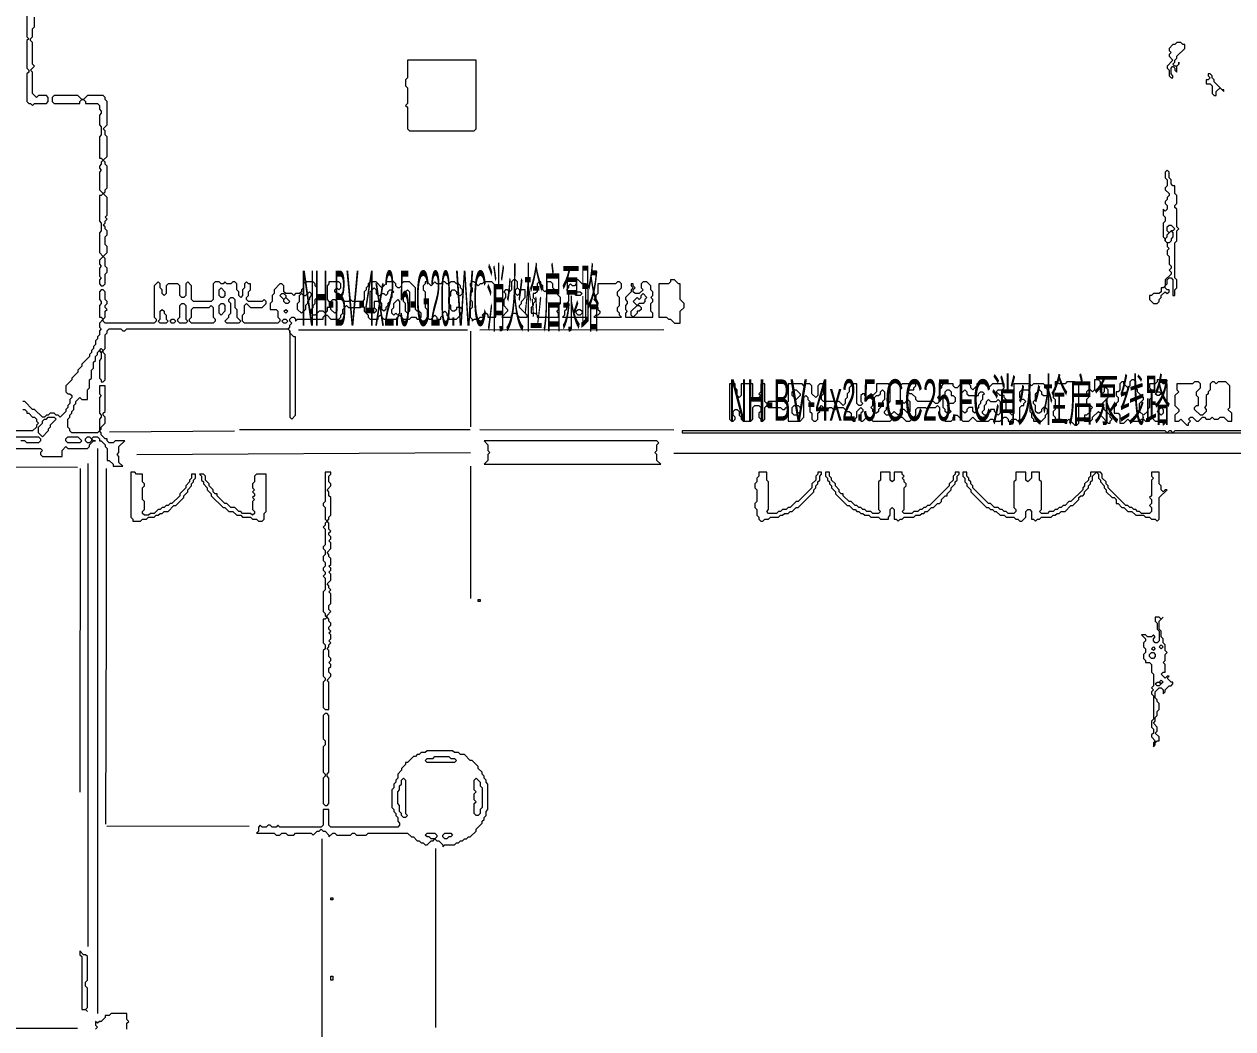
# Model space of a CAD drawing. Extents: x 20 to 3943, y 20 to 2783.
# Drawn here: x 1465 to 2080, y 899 to 1411 of the extents above; entities that cross this region are included whole.
import ezdxf

# ---------------------------------------------------------------- set-up
doc = ezdxf.new("R2010")
doc.units = 0
for name, color, linetype, lineweight in [('OCR_TEXT', 6, 'Continuous', 0), ('TRACE_CURVE', 6, 'Continuous', 0), ('TRACE_STRAIGHT', 5, 'Continuous', 0), ('TRACE_TEXT_SYMBOL', 6, 'Continuous', 0)]:
    doc.layers.add(name, color=color, linetype=linetype, lineweight=lineweight)
doc.styles.add('wqy-unicode', font='wqy-unicode.lff')

msp = doc.modelspace()

# ---------------------------------------------------------------- linework, layer by layer
at = {"layer": 'TRACE_CURVE', "color": 6}
for points in [[(1466, 1419), (1466, 1405), (1467, 1404), (1466, 1403), (1466, 1389), (1467, 1388), (1467, 1387), (1466, 1386), (1466, 1372), (1467, 1371), (1468, 1371), (1469, 1370), (1470, 1371), (1476, 1371), (1477, 1372), (1477, 1374), (1476, 1375), (1472, 1375), (1471, 1374), (1469, 1376), (1469, 1387), (1468, 1388), (1470, 1390), (1469, 1391), (1469, 1402), (1468, 1403), (1468, 1404), (1469, 1405), (1469, 1409), (1470, 1410), (1470, 1415)], [(1531, 1262), (1532, 1261), (1532, 1260), (1531, 1259), (1506, 1259), (1505, 1260), (1505, 1261), (1506, 1262), (1506, 1265), (1507, 1266), (1506, 1267), (1506, 1268), (1507, 1269), (1507, 1270), (1506, 1271), (1506, 1275), (1505, 1276), (1504, 1276), (1503, 1275), (1503, 1271), (1504, 1270), (1504, 1269), (1503, 1268), (1503, 1262), (1504, 1262), (1505, 1261), (1503, 1259), (1503, 1257), (1504, 1256), (1503, 1255), (1503, 1253), (1502, 1252), (1502, 1251), (1501, 1250), (1501, 1248), (1500, 1247), (1500, 1246), (1499, 1245), (1499, 1244), (1498, 1243), (1498, 1242), (1494, 1238), (1494, 1237), (1492, 1235), (1492, 1234), (1489, 1231), (1489, 1230), (1486, 1227), (1486, 1224), (1487, 1223), (1488, 1223), (1489, 1222), (1489, 1221), (1488, 1220), (1488, 1218), (1487, 1217), (1487, 1216), (1486, 1215), (1486, 1214), (1483, 1211), (1482, 1212), (1481, 1212), (1480, 1213), (1478, 1213)], [(1577, 1259), (1576, 1260), (1576, 1263), (1577, 1264), (1577, 1268), (1578, 1269), (1580, 1267), (1586, 1267), (1588, 1269), (1588, 1270), (1587, 1271), (1586, 1270), (1579, 1270), (1578, 1271), (1578, 1272), (1579, 1273), (1579, 1275), (1580, 1276), (1580, 1279), (1579, 1279), (1578, 1280), (1577, 1279), (1577, 1277), (1576, 1276), (1576, 1273), (1575, 1272), (1574, 1273), (1574, 1275), (1573, 1276), (1573, 1279), (1572, 1280), (1571, 1280), (1570, 1279), (1568, 1279), (1567, 1280), (1566, 1279), (1565, 1279), (1564, 1280), (1562, 1280), (1561, 1279), (1561, 1271), (1560, 1270), (1551, 1270), (1550, 1271), (1550, 1278), (1548, 1280), (1547, 1279), (1547, 1273), (1546, 1272), (1545, 1272), (1544, 1273), (1544, 1278), (1543, 1279), (1538, 1279), (1537, 1278), (1537, 1274), (1536, 1273), (1535, 1274), (1535, 1276), (1534, 1277), (1534, 1279), (1533, 1280), (1531, 1278), (1531, 1262)], [(1623, 1276), (1624, 1277), (1625, 1276), (1626, 1277), (1626, 1279), (1625, 1280), (1620, 1280), (1620, 1279), (1619, 1278), (1619, 1271), (1620, 1270), (1621, 1270), (1622, 1271), (1623, 1271), (1624, 1270), (1624, 1265), (1623, 1264), (1621, 1266), (1621, 1267), (1619, 1267), (1619, 1265), (1618, 1264), (1617, 1265), (1615, 1265), (1613, 1263), (1612, 1263), (1611, 1264), (1611, 1266), (1612, 1267), (1612, 1268), (1613, 1269), (1613, 1271), (1614, 1272), (1614, 1277), (1613, 1278), (1613, 1279), (1612, 1280), (1608, 1280), (1607, 1279), (1607, 1277), (1606, 1276), (1606, 1275), (1605, 1274), (1603, 1274), (1602, 1273), (1601, 1274), (1598, 1274), (1597, 1275), (1597, 1278), (1596, 1279), (1595, 1279), (1592, 1276), (1592, 1274), (1591, 1273), (1591, 1270), (1590, 1269), (1590, 1266), (1593, 1266), (1594, 1265), (1594, 1262), (1595, 1261), (1595, 1260), (1594, 1259), (1577, 1259)], [(1625, 1261), (1626, 1262), (1626, 1263), (1627, 1264), (1627, 1266), (1629, 1268), (1630, 1267), (1636, 1267), (1637, 1268), (1638, 1267), (1638, 1265), (1640, 1263), (1640, 1262), (1641, 1261), (1645, 1261), (1645, 1262), (1646, 1263), (1648, 1261), (1655, 1261), (1655, 1262), (1656, 1263), (1658, 1261), (1661, 1261), (1662, 1262), (1664, 1262), (1665, 1261), (1666, 1261), (1667, 1262), (1667, 1264), (1666, 1265), (1665, 1265), (1664, 1266), (1664, 1277), (1661, 1280), (1658, 1280), (1657, 1279), (1657, 1278), (1656, 1277), (1655, 1277), (1654, 1278), (1654, 1279), (1653, 1280), (1649, 1280), (1649, 1279), (1647, 1277), (1644, 1280), (1641, 1280), (1640, 1279), (1640, 1278), (1639, 1277), (1639, 1276), (1638, 1275), (1638, 1271), (1637, 1270), (1632, 1270), (1631, 1271), (1630, 1270), (1628, 1270), (1627, 1271), (1627, 1272), (1625, 1274), (1624, 1274), (1623, 1275), (1623, 1276)], [(1490, 1217), (1491, 1218), (1491, 1219), (1493, 1221), (1494, 1220), (1497, 1220), (1497, 1225), (1498, 1226), (1498, 1230), (1499, 1231), (1499, 1235), (1500, 1236), (1500, 1239), (1501, 1240), (1501, 1242), (1502, 1243), (1502, 1244), (1503, 1245), (1504, 1244), (1504, 1241), (1503, 1240), (1503, 1231), (1504, 1230), (1504, 1229), (1505, 1229), (1506, 1230), (1506, 1243), (1505, 1244), (1505, 1245), (1506, 1246), (1506, 1253), (1507, 1254), (1507, 1255), (1508, 1256), (1514, 1256), (1515, 1255), (1516, 1255), (1517, 1256), (1599, 1256), (1600, 1255), (1600, 1211), (1601, 1210), (1603, 1212), (1603, 1252), (1602, 1252), (1600, 1254), (1600, 1255), (1599, 1256), (1600, 1257), (1600, 1258), (1601, 1259), (1600, 1260), (1600, 1261), (1601, 1262), (1602, 1262), (1603, 1261), (1603, 1260), (1604, 1261), (1617, 1261), (1617, 1262), (1618, 1263), (1619, 1263), (1621, 1261), (1625, 1261)], [(1497, 1195), (1498, 1196), (1498, 1197), (1500, 1199), (1501, 1199), (1500, 1199), (1499, 1200), (1500, 1201), (1502, 1201), (1503, 1200), (1503, 1199), (1504, 1199), (1506, 1197), (1506, 1196), (1507, 1195), (1507, 1189), (1508, 1189), (1510, 1187), (1510, 1186), (1515, 1186), (1513, 1188), (1513, 1191), (1512, 1192), (1513, 1193), (1513, 1196), (1516, 1199), (1511, 1199), (1510, 1198), (1508, 1198), (1507, 1199), (1507, 1200), (1506, 1200), (1504, 1202), (1504, 1203), (1503, 1204), (1504, 1205), (1504, 1206), (1506, 1208), (1506, 1211), (1505, 1212), (1505, 1213), (1506, 1214), (1506, 1227), (1503, 1227), (1503, 1223), (1504, 1222), (1503, 1221), (1503, 1213), (1504, 1212), (1504, 1211), (1503, 1210), (1503, 1204), (1502, 1203), (1489, 1203), (1488, 1204), (1488, 1205), (1487, 1206), (1487, 1210), (1488, 1211), (1488, 1212), (1489, 1213), (1489, 1214), (1490, 1215), (1490, 1217)], [(1464, 1215), (1465, 1215), (1466, 1214), (1466, 1213), (1467, 1213), (1469, 1211), (1470, 1211), (1471, 1210), (1471, 1209), (1472, 1208), (1471, 1207), (1471, 1206), (1469, 1204), (1440, 1204)], [(1478, 1213), (1477, 1212), (1476, 1212), (1475, 1211), (1474, 1211), (1470, 1215), (1469, 1215), (1465, 1219), (1464, 1219)], [(1440, 1201), (1472, 1201), (1473, 1200), (1473, 1199), (1472, 1198), (1466, 1198), (1465, 1199), (1463, 1199)], [(1432, 1195), (1473, 1195), (1474, 1194), (1473, 1193), (1473, 1192), (1474, 1191), (1484, 1191), (1484, 1194), (1486, 1196), (1487, 1195), (1497, 1195)]]:
    msp.add_lwpolyline(points, dxfattribs=at)
for points in [[(1564, 1276), (1565, 1277), (1567, 1275), (1567, 1273), (1566, 1272), (1565, 1272), (1564, 1273)], [(1610, 1275), (1611, 1274), (1611, 1273), (1610, 1272), (1610, 1271), (1609, 1270), (1609, 1269), (1608, 1268), (1608, 1266), (1606, 1264), (1604, 1266), (1604, 1269), (1605, 1270), (1605, 1273), (1606, 1274), (1607, 1273), (1608, 1273)], [(1643, 1277), (1644, 1276), (1644, 1274), (1645, 1273), (1646, 1273), (1647, 1274), (1648, 1274), (1649, 1273), (1650, 1274), (1650, 1275), (1651, 1276), (1652, 1276), (1653, 1275), (1652, 1274), (1652, 1272), (1651, 1271), (1651, 1270), (1650, 1269), (1650, 1268), (1649, 1267), (1649, 1266), (1648, 1265), (1647, 1266), (1647, 1269), (1646, 1270), (1643, 1270), (1643, 1267), (1644, 1266), (1644, 1265), (1643, 1264), (1641, 1266), (1641, 1275)], [(1659, 1275), (1660, 1276), (1661, 1275), (1661, 1265), (1660, 1264), (1659, 1265), (1659, 1269), (1658, 1270), (1658, 1272), (1659, 1273)], [(1544, 1268), (1545, 1269), (1546, 1269), (1547, 1268), (1547, 1261), (1548, 1260), (1547, 1259), (1544, 1259), (1543, 1260), (1543, 1261), (1544, 1262)], [(1564, 1268), (1565, 1269), (1566, 1269), (1567, 1268), (1567, 1265), (1565, 1263), (1564, 1264)], [(1569, 1271), (1570, 1272), (1571, 1272), (1572, 1271), (1572, 1267), (1573, 1266), (1573, 1262), (1575, 1260), (1574, 1259), (1568, 1259), (1567, 1260), (1569, 1262), (1569, 1263), (1570, 1264), (1570, 1269), (1569, 1270)], [(1595, 1273), (1596, 1274), (1597, 1274), (1598, 1273), (1598, 1272), (1597, 1271)], [(1597, 1271), (1598, 1272), (1600, 1270), (1599, 1269), (1598, 1269), (1597, 1270)], [(1655, 1271), (1656, 1270), (1656, 1264), (1655, 1263), (1654, 1264), (1653, 1263), (1652, 1264), (1652, 1266), (1653, 1267), (1653, 1269)], [(1534, 1265), (1535, 1266), (1536, 1265), (1536, 1264), (1537, 1263), (1537, 1261), (1538, 1260), (1537, 1259), (1534, 1259), (1533, 1260), (1534, 1261)], [(1559, 1267), (1560, 1268), (1561, 1267), (1561, 1262), (1562, 1261), (1562, 1260), (1561, 1259), (1550, 1259), (1549, 1260), (1549, 1261), (1550, 1262), (1550, 1266), (1551, 1267)], [(1597, 1265), (1598, 1266), (1599, 1265), (1598, 1264)], [(1539, 1260), (1540, 1261), (1541, 1261), (1542, 1260), (1541, 1259), (1540, 1259)], [(1596, 1260), (1597, 1261), (1598, 1261), (1599, 1260), (1598, 1259), (1597, 1259)], [(1503, 1245), (1504, 1246), (1505, 1245), (1504, 1244)], [(1476, 1210), (1477, 1211), (1480, 1211), (1481, 1210), (1478, 1207), (1478, 1206), (1477, 1205), (1477, 1204), (1474, 1201), (1472, 1203), (1472, 1206), (1474, 1208), (1474, 1209), (1475, 1210)], [(1486, 1200), (1487, 1201), (1492, 1201), (1494, 1199), (1493, 1198), (1487, 1198), (1486, 1199)], [(1496, 1200), (1497, 1201), (1498, 1201), (1499, 1200), (1499, 1199), (1498, 1198), (1497, 1198), (1496, 1199)]]:
    msp.add_lwpolyline(points, close=True, dxfattribs=at)
at = {"layer": 'TRACE_STRAIGHT', "color": 5}
for p, q in [((1604.38, 1255.63), (1690.63, 1255.64)), ((1692.27, 1206.12), (1692.29, 1254.88)), ((1696.88, 1255.64), (1790.62, 1255.67)), ((1508.12, 1203.59), (1571.89, 1204.1)), ((1574.37, 1204.67), (1691.87, 1204.69)), ((1696.88, 1204.72), (1795.63, 1204.61)), ((1502, 1195), (1502, 907)), ((1522.05, 1192), (1692.05, 1193)), ((1795.63, 1192.67), (2370.63, 1192.68)), ((1406.87, 1185.65), (1491.88, 1185.62)), ((1493.3, 1019.87), (1493.31, 1184.88)), ((1497.33, 941.12), (1497.38, 1187.38)), ((1506.44, 1184.88), (1506.52, 1108.63)), ((1692.26, 1118.62), (1692.29, 1186.13)), ((1506.36, 1003.62), (1506.72, 1108.63)), ((1506.87, 1002.44), (1579.38, 1002.76)), ((1616.34, 996.13), (1616.36, 882.37)), ((1674.38, 899.88), (1674.38, 991.12)), ((1328.12, 899.55), (1491.87, 899.53))]:
    msp.add_line(p, q, dxfattribs=at)
at = {"layer": 'TRACE_TEXT_SYMBOL', "color": 6}
for points in [[(2052, 1402), (2051, 1401), (2050, 1401), (2048, 1399), (2048, 1398), (2049, 1397), (2048, 1396), (2048, 1395), (2050, 1393), (2047, 1390), (2047, 1389), (2048, 1388), (2048, 1385), (2049, 1384), (2050, 1384), (2050, 1385), (2049, 1386), (2049, 1389), (2050, 1390), (2051, 1389), (2051, 1388), (2052, 1387), (2052, 1390), (2053, 1391), (2053, 1392), (2053, 1391), (2052, 1390), (2051, 1390), (2050, 1391), (2051, 1392), (2051, 1393), (2052, 1394), (2052, 1395), (2056, 1399), (2056, 1401), (2055, 1401), (2054, 1402)], [(1660, 1393), (1660, 1384), (1659, 1383), (1659, 1380), (1660, 1379), (1660, 1371), (1659, 1370), (1660, 1369), (1660, 1358), (1661, 1357), (1694, 1357), (1695, 1358), (1695, 1393)], [(2068, 1386), (2068, 1385), (2069, 1384), (2068, 1383), (2067, 1383), (2067, 1381), (2069, 1381), (2070, 1380), (2070, 1376), (2071, 1375), (2072, 1375), (2072, 1377), (2074, 1379), (2076, 1377), (2076, 1378), (2075, 1378), (2071, 1382), (2071, 1383), (2070, 1384), (2070, 1385), (2069, 1386)], [(2049, 1306), (2050, 1305), (2050, 1303), (2049, 1302), (2049, 1301), (2048, 1300), (2047, 1300), (2046, 1301), (2046, 1302), (2047, 1303), (2047, 1304)], [(2047, 1308), (2048, 1309), (2049, 1309), (2051, 1307), (2050, 1306), (2049, 1306), (2048, 1305), (2047, 1306)], [(1714, 1281), (1713, 1280), (1713, 1276), (1712, 1275), (1711, 1276), (1710, 1276), (1709, 1275), (1710, 1274), (1710, 1272), (1709, 1271), (1709, 1268), (1711, 1266), (1711, 1265), (1708, 1262), (1713, 1262), (1713, 1263), (1714, 1264), (1715, 1264), (1717, 1262), (1721, 1262), (1721, 1263), (1717, 1267), (1717, 1268), (1718, 1269), (1718, 1270), (1720, 1272), (1720, 1276), (1717, 1276), (1716, 1277), (1716, 1280), (1715, 1281)], [(1746, 1281), (1746, 1279), (1745, 1278), (1744, 1278), (1743, 1279), (1742, 1278), (1742, 1277), (1741, 1276), (1742, 1275), (1742, 1270), (1741, 1269), (1741, 1266), (1740, 1265), (1740, 1263), (1739, 1262), (1752, 1262), (1752, 1278), (1751, 1279), (1749, 1279), (1747, 1281)], [(1794, 1281), (1794, 1280), (1793, 1279), (1788, 1279), (1788, 1262), (1792, 1262), (1793, 1261), (1794, 1261), (1796, 1259), (1799, 1259), (1799, 1265), (1801, 1267), (1801, 1269), (1799, 1271), (1799, 1279), (1798, 1279), (1796, 1281)], [(1669, 1280), (1669, 1279), (1668, 1278), (1668, 1276), (1669, 1275), (1669, 1267), (1670, 1266), (1670, 1262), (1671, 1261), (1672, 1261), (1674, 1263), (1675, 1262), (1675, 1261), (1677, 1261), (1677, 1262), (1678, 1263), (1678, 1264), (1679, 1265), (1680, 1264), (1680, 1263), (1681, 1262), (1681, 1261), (1685, 1261), (1687, 1263), (1687, 1264), (1688, 1265), (1688, 1266), (1687, 1267), (1685, 1267), (1685, 1266), (1684, 1265), (1683, 1265), (1682, 1266), (1682, 1268), (1681, 1269), (1681, 1272), (1682, 1273), (1682, 1275), (1683, 1276), (1684, 1276), (1685, 1275), (1685, 1274), (1686, 1273), (1687, 1273), (1688, 1274), (1688, 1276), (1687, 1277), (1687, 1278), (1686, 1279), (1685, 1279), (1684, 1280), (1682, 1280), (1681, 1279), (1680, 1279), (1679, 1280), (1678, 1280), (1677, 1279), (1675, 1279), (1674, 1280), (1672, 1278), (1670, 1280)], [(1693, 1280), (1692, 1279), (1692, 1278), (1693, 1277), (1693, 1275), (1692, 1274), (1692, 1271), (1693, 1270), (1693, 1267), (1692, 1266), (1692, 1262), (1693, 1261), (1693, 1260), (1694, 1261), (1696, 1261), (1697, 1262), (1699, 1262), (1698, 1263), (1699, 1264), (1700, 1264), (1701, 1263), (1701, 1262), (1705, 1262), (1705, 1278), (1703, 1280), (1699, 1280), (1698, 1279), (1697, 1279), (1696, 1278), (1694, 1280)], [(1715, 1276), (1716, 1277), (1717, 1276), (1717, 1274), (1716, 1273), (1715, 1274)], [(1727, 1280), (1726, 1279), (1726, 1275), (1725, 1274), (1724, 1274), (1724, 1272), (1725, 1271), (1725, 1270), (1724, 1269), (1724, 1268), (1723, 1267), (1723, 1264), (1725, 1264), (1726, 1263), (1726, 1262), (1737, 1262), (1737, 1264), (1736, 1265), (1737, 1266), (1737, 1268), (1738, 1269), (1738, 1272), (1735, 1275), (1735, 1276), (1734, 1277), (1734, 1279), (1733, 1280), (1731, 1280), (1731, 1276), (1730, 1275), (1729, 1276), (1729, 1278), (1728, 1279), (1728, 1280)], [(1745, 1274), (1746, 1275), (1748, 1275), (1749, 1274), (1748, 1273), (1746, 1273)], [(1767, 1280), (1766, 1279), (1757, 1279), (1757, 1274), (1756, 1273), (1756, 1272), (1755, 1271), (1757, 1269), (1756, 1268), (1757, 1267), (1757, 1266), (1758, 1265), (1758, 1264), (1757, 1263), (1756, 1263), (1755, 1262), (1769, 1262), (1768, 1263), (1768, 1264), (1767, 1265), (1767, 1267), (1768, 1268), (1768, 1272), (1767, 1273), (1767, 1275), (1769, 1277), (1769, 1279), (1768, 1280)], [(1780, 1280), (1779, 1279), (1779, 1277), (1780, 1276), (1778, 1274), (1776, 1274), (1775, 1275), (1775, 1276), (1776, 1277), (1775, 1278), (1775, 1279), (1774, 1279), (1774, 1278), (1775, 1277), (1774, 1276), (1774, 1275), (1771, 1272), (1771, 1271), (1772, 1270), (1772, 1269), (1771, 1268), (1771, 1266), (1772, 1265), (1771, 1264), (1771, 1262), (1785, 1262), (1785, 1264), (1784, 1265), (1784, 1269), (1785, 1270), (1785, 1271), (1784, 1272), (1785, 1273), (1785, 1275), (1784, 1276), (1784, 1278), (1782, 1280)], [(1779, 1273), (1780, 1274), (1782, 1272), (1781, 1271), (1781, 1270), (1780, 1269), (1778, 1269), (1777, 1268), (1775, 1270), (1777, 1272), (1778, 1271), (1779, 1272)], [(1746, 1265), (1747, 1266), (1748, 1266), (1749, 1265), (1749, 1264), (1748, 1263), (1747, 1263), (1746, 1264)], [(1777, 1268), (1778, 1268), (1779, 1267), (1779, 1266), (1778, 1265), (1777, 1265), (1777, 1264), (1775, 1262), (1774, 1263), (1774, 1265)], [(1990, 1229), (1990, 1225), (1989, 1224), (1989, 1221), (1990, 1220), (1990, 1215), (1989, 1214), (1989, 1212), (1990, 1211), (1990, 1210), (1993, 1210), (1995, 1208), (1996, 1208), (1996, 1209), (1997, 1210), (2000, 1207), (2001, 1207), (2002, 1208), (2002, 1228), (2001, 1228), (2000, 1229), (1996, 1229), (1995, 1228), (1992, 1228), (1991, 1229)], [(2010, 1230), (2010, 1225), (2009, 1224), (2008, 1225), (2007, 1225), (2006, 1224), (2006, 1223), (2007, 1222), (2007, 1221), (2006, 1220), (2006, 1218), (2007, 1217), (2008, 1217), (2009, 1216), (2008, 1215), (2008, 1214), (2006, 1212), (2005, 1212), (2005, 1211), (2004, 1210), (2005, 1209), (2008, 1209), (2009, 1210), (2009, 1211), (2012, 1214), (2013, 1213), (2013, 1212), (2017, 1208), (2018, 1208), (2018, 1209), (2019, 1210), (2018, 1211), (2018, 1212), (2015, 1215), (2015, 1216), (2014, 1217), (2014, 1218), (2017, 1221), (2017, 1225), (2016, 1226), (2015, 1226), (2015, 1224), (2014, 1223), (2013, 1224), (2013, 1229), (2012, 1230)], [(2029, 1230), (2028, 1229), (2028, 1227), (2027, 1226), (2025, 1228), (2025, 1229), (2024, 1229), (2023, 1228), (2023, 1225), (2022, 1224), (2021, 1224), (2021, 1222), (2022, 1221), (2022, 1219), (2021, 1218), (2021, 1217), (2020, 1216), (2020, 1213), (2022, 1213), (2023, 1212), (2023, 1208), (2025, 1208), (2027, 1210), (2028, 1209), (2033, 1209), (2034, 1210), (2035, 1210), (2036, 1209), (2038, 1209), (2038, 1210), (2039, 1211), (2041, 1209), (2044, 1209), (2045, 1208), (2045, 1207), (2047, 1209), (2047, 1228), (2045, 1228), (2044, 1229), (2044, 1230), (2042, 1230), (2042, 1229), (2041, 1228), (2038, 1228), (2038, 1226), (2039, 1225), (2039, 1221), (2038, 1220), (2038, 1216), (2037, 1215), (2037, 1214), (2035, 1212), (2033, 1214), (2033, 1218), (2035, 1220), (2035, 1221), (2032, 1224), (2032, 1225), (2031, 1226), (2031, 1229), (2030, 1230)], [(2061, 1229), (2060, 1228), (2052, 1228), (2052, 1225), (2053, 1224), (2051, 1222), (2051, 1217), (2053, 1215), (2053, 1214), (2051, 1212), (2051, 1209), (2053, 1209), (2054, 1210), (2057, 1207), (2058, 1207), (2058, 1208), (2059, 1209), (2058, 1210), (2059, 1211), (2060, 1211), (2062, 1209), (2063, 1209), (2065, 1211), (2066, 1211), (2067, 1210), (2069, 1210), (2070, 1211), (2071, 1210), (2073, 1210), (2074, 1211), (2076, 1211), (2078, 1209), (2080, 1209), (2080, 1213), (2078, 1215), (2079, 1216), (2079, 1227), (2077, 1229), (2073, 1229), (2072, 1228), (2071, 1229), (2070, 1229), (2069, 1228), (2069, 1225), (2068, 1224), (2068, 1223), (2067, 1222), (2067, 1217), (2066, 1216), (2067, 1215), (2067, 1214), (2065, 1212), (2064, 1212), (2061, 1215), (2061, 1216), (2062, 1217), (2063, 1217), (2063, 1221), (2062, 1222), (2062, 1224), (2064, 1226), (2064, 1228), (2063, 1229)], [(1856, 1224), (1857, 1225), (1858, 1225), (1860, 1223), (1860, 1222), (1858, 1220), (1856, 1222)], [(1901, 1224), (1902, 1225), (1903, 1224), (1903, 1220), (1902, 1219), (1902, 1218), (1901, 1217), (1901, 1216), (1900, 1215), (1900, 1214), (1899, 1213), (1898, 1213), (1897, 1214), (1897, 1215), (1896, 1216), (1897, 1217), (1897, 1219), (1898, 1220), (1898, 1221), (1899, 1222), (1900, 1222), (1901, 1223)], [(1934, 1224), (1935, 1225), (1936, 1225), (1937, 1224), (1937, 1222), (1938, 1222), (1939, 1221), (1939, 1219), (1938, 1218), (1936, 1218), (1935, 1217), (1936, 1216), (1936, 1215), (1937, 1214), (1936, 1213), (1935, 1213), (1934, 1214), (1934, 1215), (1933, 1216), (1933, 1221), (1934, 1222)], [(1944, 1225), (1945, 1224), (1945, 1223), (1946, 1222), (1951, 1222), (1951, 1223), (1952, 1224), (1953, 1224), (1954, 1223), (1953, 1222), (1953, 1220), (1952, 1219), (1952, 1218), (1951, 1217), (1951, 1216), (1950, 1215), (1950, 1214), (1949, 1213), (1948, 1214), (1948, 1216), (1946, 1216), (1945, 1215), (1945, 1214), (1944, 1213), (1942, 1215), (1942, 1223)], [(1955, 1219), (1956, 1220), (1957, 1219), (1960, 1219), (1961, 1220), (1962, 1219), (1962, 1213), (1961, 1212), (1959, 1214), (1959, 1215), (1957, 1215), (1957, 1214), (1955, 1212), (1954, 1212), (1953, 1213), (1953, 1214), (1954, 1215), (1954, 1217), (1955, 1218)], [(2041, 1223), (2042, 1224), (2043, 1224), (2044, 1223), (2043, 1222), (2042, 1222)], [(1856, 1216), (1857, 1217), (1859, 1217), (1860, 1216), (1860, 1214), (1858, 1212), (1857, 1212), (1856, 1213)], [(2044, 1216), (2045, 1215), (2045, 1213), (2044, 1212), (2042, 1214)], [(1800, 1204), (1800, 1203), (2166, 1203), (2166, 1204), (2051, 1204), (2050, 1203), (2049, 1204), (2048, 1204), (2047, 1203), (2046, 1204)], [(1699, 1199), (1701, 1197), (1701, 1194), (1702, 1193), (1701, 1192), (1701, 1189), (1699, 1187), (1789, 1187), (1787, 1189), (1787, 1192), (1786, 1193), (1787, 1194), (1787, 1197), (1788, 1198), (1787, 1199)], [(1519, 1183), (1519, 1160), (1520, 1159), (1520, 1158), (1524, 1158), (1525, 1159), (1527, 1159), (1528, 1160), (1531, 1160), (1532, 1161), (1533, 1161), (1534, 1162), (1535, 1162), (1536, 1163), (1538, 1163), (1541, 1166), (1542, 1166), (1546, 1170), (1546, 1171), (1548, 1173), (1548, 1174), (1550, 1176), (1550, 1177), (1551, 1178), (1551, 1179), (1552, 1180), (1552, 1182), (1550, 1182), (1550, 1180), (1549, 1179), (1549, 1178), (1547, 1176), (1547, 1175), (1544, 1172), (1544, 1171), (1540, 1167), (1539, 1167), (1538, 1166), (1537, 1166), (1536, 1165), (1535, 1165), (1534, 1164), (1533, 1164), (1531, 1162), (1529, 1162), (1528, 1161), (1526, 1161), (1525, 1162), (1525, 1163), (1526, 1164), (1526, 1168), (1525, 1169), (1525, 1175), (1526, 1176), (1526, 1177), (1525, 1178), (1525, 1182), (1522, 1182), (1521, 1183)], [(1839, 1183), (1839, 1181), (1838, 1180), (1838, 1178), (1837, 1177), (1837, 1175), (1838, 1174), (1838, 1168), (1837, 1167), (1837, 1165), (1838, 1164), (1838, 1161), (1839, 1160), (1839, 1159), (1840, 1158), (1841, 1158), (1842, 1159), (1844, 1159), (1845, 1160), (1849, 1160), (1850, 1161), (1851, 1161), (1852, 1162), (1854, 1162), (1855, 1163), (1856, 1163), (1858, 1165), (1859, 1165), (1867, 1173), (1867, 1174), (1868, 1175), (1868, 1176), (1869, 1177), (1869, 1178), (1870, 1179), (1870, 1181), (1871, 1182), (1871, 1183), (1869, 1183), (1869, 1182), (1868, 1181), (1868, 1179), (1866, 1177), (1866, 1175), (1859, 1168), (1858, 1168), (1855, 1165), (1854, 1165), (1853, 1164), (1851, 1164), (1850, 1163), (1849, 1163), (1848, 1162), (1844, 1162), (1843, 1163), (1844, 1164), (1844, 1178), (1843, 1179), (1843, 1183)], [(1554, 1182), (1555, 1181), (1555, 1179), (1556, 1178), (1556, 1177), (1558, 1175), (1558, 1174), (1560, 1172), (1560, 1171), (1566, 1165), (1567, 1165), (1569, 1163), (1571, 1163), (1573, 1161), (1575, 1161), (1576, 1160), (1580, 1160), (1581, 1159), (1583, 1159), (1584, 1158), (1586, 1158), (1587, 1159), (1587, 1162), (1588, 1163), (1588, 1182), (1583, 1182), (1582, 1181), (1582, 1178), (1581, 1177), (1581, 1175), (1582, 1174), (1581, 1173), (1582, 1172), (1582, 1171), (1581, 1170), (1582, 1169), (1581, 1168), (1581, 1164), (1582, 1163), (1582, 1162), (1581, 1161), (1580, 1162), (1576, 1162), (1575, 1163), (1574, 1163), (1572, 1165), (1570, 1165), (1568, 1167), (1567, 1167), (1563, 1171), (1563, 1172), (1562, 1172), (1561, 1173), (1561, 1174), (1559, 1176), (1559, 1177), (1557, 1179), (1557, 1181), (1556, 1182)], [(1696, 1118), (1697, 1118), (1697, 1117), (1696, 1117)], [(2038, 1090), (2039, 1091), (2040, 1091), (2041, 1090), (2041, 1089), (2040, 1088), (2039, 1088), (2038, 1089)], [(2039, 1093), (2040, 1094), (2041, 1093), (2040, 1092)], [(2043, 1094), (2044, 1095), (2045, 1094), (2044, 1093)], [(2041, 1075), (2042, 1076), (2043, 1076), (2044, 1075), (2043, 1074), (2042, 1074)], [(2043, 1076), (2044, 1077), (2045, 1076), (2044, 1075)], [(1618, 1060), (1617, 1059), (1617, 1047), (1618, 1046), (1618, 1044), (1617, 1043), (1617, 1030), (1618, 1029), (1618, 1028), (1617, 1027), (1617, 1014), (1618, 1013), (1619, 1013), (1620, 1014), (1620, 1027), (1619, 1028), (1619, 1029), (1620, 1030), (1620, 1059), (1619, 1060)], [(1673, 1037), (1674, 1038), (1681, 1038), (1682, 1037), (1684, 1037), (1685, 1036), (1684, 1035), (1670, 1035), (1669, 1036), (1670, 1037)], [(1657, 1026), (1658, 1027), (1659, 1026), (1659, 1009), (1660, 1008), (1659, 1007), (1658, 1007), (1657, 1008), (1657, 1009), (1656, 1010), (1656, 1013), (1655, 1014), (1655, 1020), (1656, 1021), (1656, 1023), (1657, 1024)], [(1694, 1026), (1695, 1027), (1697, 1025), (1697, 1023), (1698, 1022), (1698, 1012), (1697, 1011), (1697, 1009), (1696, 1008), (1695, 1008), (1694, 1009), (1694, 1014), (1695, 1015), (1694, 1016), (1694, 1019), (1695, 1020), (1694, 1021)], [(1669, 998), (1670, 999), (1674, 999), (1675, 998), (1675, 997), (1674, 996), (1672, 996), (1671, 997), (1670, 997)], [(1678, 998), (1679, 999), (1682, 999), (1683, 998), (1682, 997), (1681, 997), (1680, 996), (1679, 996), (1678, 997)], [(1621, 966), (1622, 966), (1622, 965), (1621, 965)], [(1493, 939), (1493, 937), (1494, 936), (1494, 909), (1496, 909), (1497, 908), (1496, 909), (1497, 910), (1497, 920), (1496, 921), (1496, 923), (1497, 924), (1497, 936), (1496, 937), (1495, 937)], [(1621, 926), (1622, 926), (1622, 924), (1621, 924)]]:
    msp.add_lwpolyline(points, close=True, dxfattribs=at)
for points in [[(1480, 1375), (1479, 1374), (1479, 1372), (1480, 1371), (1493, 1371), (1493, 1372), (1494, 1373), (1495, 1373), (1496, 1372), (1496, 1371), (1502, 1371), (1503, 1370), (1503, 1368), (1504, 1367), (1504, 1366), (1503, 1365), (1503, 1360), (1504, 1359), (1504, 1355), (1503, 1354), (1503, 1343), (1504, 1343), (1505, 1342), (1504, 1341), (1504, 1340), (1503, 1339), (1503, 1338), (1504, 1337), (1503, 1336), (1503, 1327), (1505, 1325), (1504, 1324), (1503, 1324), (1503, 1311), (1504, 1310), (1504, 1306), (1503, 1305), (1503, 1295), (1505, 1293), (1503, 1291), (1503, 1289), (1504, 1288), (1503, 1287), (1503, 1283), (1504, 1282), (1503, 1281), (1503, 1279), (1504, 1278), (1505, 1278), (1506, 1279), (1506, 1284), (1507, 1285), (1507, 1287), (1506, 1288), (1506, 1292), (1505, 1293), (1507, 1295), (1507, 1298), (1506, 1299), (1506, 1303), (1507, 1304), (1507, 1306), (1506, 1307), (1506, 1308)], [(1506, 1308), (1505, 1309), (1506, 1310), (1506, 1311), (1507, 1312), (1506, 1313), (1507, 1314), (1507, 1323), (1505, 1325), (1506, 1326), (1506, 1327), (1507, 1328), (1507, 1339), (1506, 1340), (1506, 1341), (1505, 1342), (1507, 1344), (1507, 1354), (1506, 1355), (1506, 1357), (1505, 1358), (1507, 1360), (1507, 1372), (1506, 1373), (1506, 1374), (1505, 1375), (1497, 1375), (1495, 1373), (1494, 1373), (1492, 1375), (1480, 1375)], [(2047, 1337), (2046, 1336), (2046, 1333), (2047, 1332), (2047, 1329), (2046, 1328), (2046, 1327), (2048, 1325), (2048, 1324), (2047, 1323), (2047, 1322), (2046, 1321), (2046, 1320), (2047, 1319), (2047, 1317), (2046, 1316), (2045, 1317), (2045, 1314), (2046, 1313), (2046, 1311), (2045, 1310), (2045, 1303), (2046, 1302), (2046, 1301), (2047, 1300), (2047, 1298), (2048, 1297), (2047, 1296), (2047, 1294), (2048, 1293), (2048, 1289), (2049, 1288), (2049, 1287), (2048, 1286), (2049, 1285), (2049, 1284), (2046, 1281), (2046, 1278), (2045, 1277), (2044, 1277), (2044, 1275), (2043, 1274), (2040, 1274), (2039, 1273), (2038, 1273), (2038, 1271), (2040, 1269), (2042, 1269), (2043, 1270), (2043, 1271), (2044, 1272), (2044, 1273), (2046, 1275), (2047, 1274), (2048, 1275), (2048, 1276), (2047, 1276), (2046, 1277), (2046, 1278), (2047, 1279), (2047, 1281), (2048, 1282), (2049, 1282), (2050, 1281)], [(2050, 1281), (2050, 1273), (2051, 1273), (2051, 1276), (2052, 1277), (2052, 1281), (2051, 1282), (2051, 1300), (2052, 1301), (2052, 1306), (2053, 1307), (2052, 1308), (2052, 1317), (2051, 1318), (2051, 1319), (2052, 1320), (2052, 1324), (2051, 1325), (2051, 1329), (2050, 1329), (2049, 1330), (2049, 1332), (2048, 1333), (2048, 1336), (2047, 1337)], [(1824, 1228), (1824, 1210), (1825, 1209), (1826, 1209), (1827, 1210), (1827, 1211), (1826, 1212), (1826, 1214), (1827, 1215), (1828, 1215), (1829, 1214), (1829, 1212), (1830, 1211), (1830, 1210), (1831, 1209), (1835, 1209), (1836, 1210), (1836, 1216), (1837, 1217), (1839, 1217), (1840, 1216), (1840, 1214), (1839, 1213), (1839, 1211), (1840, 1210), (1840, 1209), (1841, 1209), (1842, 1210), (1842, 1216), (1843, 1217), (1844, 1216), (1850, 1216), (1851, 1215), (1852, 1215), (1853, 1216), (1854, 1215), (1854, 1209), (1860, 1209), (1862, 1211), (1862, 1221), (1863, 1222), (1864, 1221), (1864, 1220), (1865, 1219), (1865, 1214), (1866, 1213), (1866, 1210), (1867, 1209), (1868, 1209), (1869, 1210), (1869, 1213), (1870, 1214), (1870, 1216), (1871, 1217), (1872, 1216), (1873, 1216), (1874, 1215), (1875, 1216), (1876, 1216), (1877, 1215), (1878, 1215), (1879, 1216), (1882, 1216), (1884, 1214)], [(1891, 1217), (1890, 1217), (1889, 1218), (1889, 1228), (1886, 1228), (1886, 1227), (1885, 1226), (1885, 1224), (1884, 1223), (1884, 1221), (1883, 1220), (1883, 1218), (1882, 1217), (1880, 1219), (1872, 1219), (1871, 1220), (1871, 1222), (1872, 1223), (1872, 1228), (1870, 1228), (1869, 1227), (1869, 1222), (1868, 1221), (1866, 1223), (1866, 1227), (1865, 1228), (1863, 1228), (1862, 1227), (1861, 1228), (1854, 1228), (1854, 1219), (1853, 1218), (1852, 1219), (1844, 1219), (1843, 1218), (1842, 1219), (1842, 1228), (1840, 1228), (1840, 1224), (1839, 1223), (1840, 1222), (1838, 1220), (1837, 1220), (1836, 1221), (1836, 1228), (1830, 1228), (1830, 1222), (1829, 1221), (1828, 1222), (1828, 1225), (1827, 1226), (1827, 1228), (1824, 1228)], [(1946, 1228), (1942, 1228), (1940, 1226), (1939, 1226), (1938, 1227), (1938, 1228), (1933, 1228), (1932, 1227), (1932, 1226), (1931, 1225), (1931, 1222), (1930, 1221), (1931, 1220), (1931, 1219), (1930, 1218), (1929, 1218), (1928, 1219), (1920, 1219), (1919, 1220), (1919, 1221), (1917, 1223), (1916, 1223), (1915, 1224), (1916, 1225), (1918, 1225), (1918, 1226), (1919, 1227), (1919, 1228), (1912, 1228), (1911, 1227), (1911, 1220), (1913, 1218), (1915, 1220), (1916, 1219), (1916, 1214), (1915, 1213), (1913, 1215), (1911, 1215), (1911, 1213), (1910, 1212), (1908, 1214), (1906, 1212), (1904, 1212), (1903, 1213), (1903, 1214), (1904, 1215), (1904, 1216), (1905, 1217), (1905, 1218), (1906, 1219), (1906, 1227), (1905, 1228), (1899, 1228), (1899, 1224), (1897, 1222), (1896, 1223), (1894, 1221), (1893, 1222), (1893, 1223), (1892, 1223), (1891, 1222), (1891, 1219), (1892, 1218), (1891, 1217)], [(1975, 1219), (1974, 1220), (1973, 1220), (1972, 1221), (1972, 1224), (1973, 1225), (1976, 1225), (1977, 1224), (1977, 1214), (1978, 1213), (1978, 1211), (1979, 1210), (1979, 1209), (1983, 1209), (1985, 1211), (1985, 1212), (1986, 1213), (1986, 1215), (1985, 1216), (1984, 1216), (1983, 1215), (1983, 1214), (1982, 1213), (1981, 1213), (1980, 1214), (1980, 1217), (1979, 1218), (1979, 1219), (1980, 1220), (1980, 1223), (1982, 1225), (1983, 1224), (1983, 1223), (1984, 1222), (1986, 1222), (1986, 1225), (1985, 1226), (1985, 1227), (1984, 1228), (1979, 1228), (1978, 1227), (1977, 1228), (1969, 1228), (1969, 1213), (1968, 1212), (1965, 1215), (1965, 1220), (1964, 1221), (1964, 1222), (1962, 1222), (1960, 1224), (1961, 1225), (1963, 1225), (1964, 1226), (1964, 1228), (1958, 1228), (1956, 1226), (1954, 1228), (1950, 1228), (1950, 1227), (1948, 1225), (1947, 1226), (1947, 1227), (1946, 1228)], [(1884, 1214), (1885, 1214), (1886, 1213), (1886, 1210), (1887, 1209), (1888, 1209), (1888, 1210), (1889, 1211), (1889, 1214), (1891, 1216), (1892, 1215), (1892, 1214), (1891, 1213), (1891, 1209), (1892, 1209), (1894, 1211), (1895, 1211), (1897, 1209), (1906, 1209), (1907, 1210), (1908, 1209), (1910, 1211), (1912, 1211), (1914, 1209), (1916, 1209), (1919, 1212), (1919, 1215), (1920, 1216), (1924, 1216), (1925, 1215), (1926, 1216), (1929, 1216), (1930, 1217), (1931, 1216), (1931, 1212), (1934, 1209), (1937, 1209), (1938, 1210), (1938, 1211), (1939, 1212), (1940, 1212), (1943, 1209), (1946, 1209), (1948, 1211), (1950, 1209), (1956, 1209), (1957, 1210), (1958, 1210), (1959, 1209), (1962, 1209), (1964, 1211), (1965, 1211), (1966, 1210), (1966, 1209), (1967, 1209), (1968, 1210), (1970, 1210), (1971, 1209), (1972, 1210), (1972, 1216), (1973, 1217), (1974, 1217), (1974, 1218), (1975, 1219)], [(1618, 1183), (1618, 1168), (1617, 1167), (1617, 1166), (1618, 1165), (1618, 1159), (1619, 1158), (1618, 1157), (1618, 1156), (1617, 1155), (1618, 1154), (1618, 1146), (1617, 1145), (1617, 1144), (1618, 1143), (1618, 1141), (1617, 1140), (1617, 1138), (1618, 1137), (1618, 1135), (1617, 1134), (1617, 1133), (1618, 1132), (1618, 1131), (1617, 1130), (1618, 1129), (1618, 1123), (1617, 1122), (1617, 1112), (1618, 1111), (1618, 1110), (1619, 1109), (1618, 1108), (1617, 1108), (1617, 1096), (1618, 1095), (1618, 1093), (1617, 1092), (1617, 1079), (1618, 1078), (1618, 1077), (1617, 1076), (1617, 1063), (1618, 1062), (1620, 1062), (1620, 1076), (1619, 1077), (1621, 1079), (1621, 1080), (1620, 1081), (1620, 1083), (1621, 1084), (1621, 1085), (1620, 1086), (1621, 1087), (1621, 1088), (1620, 1089), (1620, 1092), (1619, 1093), (1620, 1094), (1620, 1095), (1621, 1096), (1620, 1097), (1621, 1098)], [(1621, 1098), (1621, 1100), (1620, 1101), (1621, 1102), (1620, 1103), (1620, 1104), (1621, 1105), (1621, 1106), (1620, 1107), (1620, 1108), (1619, 1109), (1619, 1110), (1621, 1112), (1620, 1113), (1620, 1115), (1621, 1116), (1621, 1121), (1620, 1122), (1621, 1123), (1620, 1124), (1620, 1125), (1619, 1126), (1621, 1128), (1621, 1131), (1620, 1132), (1621, 1133), (1621, 1134), (1620, 1135), (1621, 1136), (1621, 1139), (1620, 1140), (1620, 1141), (1619, 1142), (1621, 1144), (1621, 1147), (1620, 1148), (1621, 1149), (1621, 1150), (1620, 1151), (1620, 1152), (1621, 1153), (1620, 1154), (1620, 1157), (1619, 1158), (1620, 1159), (1620, 1160), (1621, 1161), (1621, 1170), (1620, 1171), (1620, 1173), (1619, 1174), (1621, 1176), (1621, 1177), (1620, 1178), (1620, 1181), (1621, 1182), (1621, 1183), (1618, 1183)], [(1873, 1183), (1873, 1181), (1874, 1180), (1874, 1179), (1875, 1178), (1875, 1177), (1876, 1176), (1876, 1175), (1878, 1173), (1878, 1172), (1884, 1166), (1885, 1166), (1887, 1164), (1888, 1164), (1889, 1163), (1890, 1163), (1891, 1162), (1892, 1162), (1893, 1161), (1895, 1161), (1896, 1160), (1900, 1160), (1901, 1159), (1905, 1159), (1905, 1160), (1906, 1161), (1906, 1164), (1907, 1165), (1908, 1164), (1908, 1159), (1909, 1159), (1910, 1158), (1911, 1159), (1912, 1159), (1913, 1160), (1918, 1160), (1919, 1161), (1921, 1161), (1922, 1162), (1923, 1162), (1924, 1163), (1925, 1163), (1927, 1165), (1928, 1165), (1930, 1167), (1931, 1167), (1932, 1168), (1932, 1169), (1934, 1171), (1935, 1171), (1935, 1172), (1937, 1174), (1937, 1175), (1939, 1177), (1939, 1178), (1940, 1179), (1940, 1181), (1941, 1182), (1941, 1183), (1939, 1183), (1939, 1182), (1938, 1181), (1938, 1179), (1936, 1177)], [(1936, 1177), (1936, 1176), (1926, 1166), (1925, 1166), (1924, 1165), (1923, 1165), (1922, 1164), (1921, 1164), (1920, 1163), (1918, 1163), (1917, 1162), (1913, 1162), (1912, 1163), (1913, 1164), (1913, 1175), (1914, 1176), (1914, 1177), (1913, 1178), (1913, 1179), (1912, 1180), (1913, 1181), (1912, 1182), (1912, 1183), (1908, 1183), (1908, 1179), (1907, 1178), (1906, 1179), (1906, 1183), (1901, 1183), (1901, 1179), (1900, 1178), (1900, 1164), (1901, 1163), (1900, 1162), (1897, 1162), (1896, 1163), (1894, 1163), (1893, 1164), (1892, 1164), (1891, 1165), (1890, 1165), (1889, 1166), (1888, 1166), (1886, 1168), (1885, 1168), (1882, 1171), (1882, 1172), (1881, 1172), (1880, 1173), (1880, 1174), (1878, 1176), (1878, 1177), (1876, 1179), (1876, 1180), (1875, 1181), (1875, 1183), (1873, 1183)], [(1943, 1183), (1943, 1181), (1944, 1180), (1944, 1178), (1945, 1177), (1945, 1176), (1947, 1174), (1947, 1173), (1955, 1165), (1956, 1165), (1957, 1164), (1958, 1164), (1959, 1163), (1960, 1163), (1962, 1161), (1964, 1161), (1965, 1160), (1969, 1160), (1970, 1159), (1971, 1159), (1972, 1158), (1973, 1158), (1975, 1160), (1975, 1163), (1976, 1164), (1977, 1164), (1978, 1163), (1978, 1159), (1979, 1159), (1980, 1158), (1981, 1159), (1982, 1159), (1983, 1160), (1988, 1160), (1989, 1161), (1990, 1161), (1991, 1162), (1992, 1162), (1993, 1163), (1995, 1163), (1998, 1166), (1999, 1166), (2002, 1169), (2002, 1170), (2003, 1171), (2004, 1171), (2005, 1172), (2005, 1173), (2007, 1175), (2007, 1176), (2008, 1177), (2008, 1178), (2009, 1179), (2009, 1181), (2011, 1183), (2012, 1182), (2012, 1180), (2013, 1179), (2013, 1178), (2015, 1176), (2015, 1175), (2016, 1174), (2016, 1173), (2019, 1170)], [(1995, 1166), (1994, 1166), (1993, 1165), (1992, 1165), (1991, 1164), (1990, 1164), (1989, 1163), (1987, 1163), (1986, 1162), (1983, 1162), (1982, 1163), (1983, 1164), (1983, 1178), (1982, 1179), (1982, 1183), (1978, 1183), (1978, 1180), (1976, 1178), (1975, 1179), (1975, 1183), (1970, 1183), (1970, 1179), (1969, 1178), (1969, 1165), (1970, 1164), (1970, 1163), (1969, 1162), (1966, 1162), (1965, 1163), (1964, 1163), (1963, 1164), (1962, 1164), (1961, 1165), (1959, 1165), (1957, 1167), (1956, 1167), (1948, 1175), (1948, 1176), (1947, 1177), (1947, 1178), (1946, 1179), (1946, 1180), (1945, 1181), (1945, 1183), (1943, 1183)], [(2019, 1170), (2020, 1170), (2021, 1169), (2021, 1167), (2022, 1167), (2024, 1165), (2025, 1165), (2027, 1163), (2029, 1163), (2031, 1161), (2035, 1161), (2036, 1160), (2038, 1160), (2039, 1159), (2041, 1159), (2042, 1158), (2043, 1159), (2043, 1170), (2047, 1174), (2046, 1174), (2045, 1173), (2044, 1174), (2044, 1176), (2043, 1177), (2043, 1183), (2039, 1183), (2039, 1181), (2040, 1180), (2039, 1179), (2039, 1171), (2038, 1170), (2039, 1169), (2039, 1167), (2038, 1166), (2039, 1165), (2039, 1163), (2038, 1162), (2034, 1162), (2033, 1163), (2032, 1163), (2031, 1164), (2030, 1164), (2029, 1165), (2028, 1165), (2027, 1166), (2026, 1166), (2017, 1175), (2017, 1176), (2016, 1177), (2016, 1178), (2014, 1180), (2014, 1182), (2013, 1183), (2008, 1183), (2008, 1181), (2007, 1180), (2007, 1179), (2005, 1177), (2005, 1176), (2004, 1175), (2004, 1174), (1998, 1168), (1997, 1168), (1995, 1166)], [(2041, 1109), (2041, 1107), (2042, 1106), (2042, 1103), (2043, 1102), (2043, 1097), (2042, 1096), (2041, 1096), (2040, 1097), (2040, 1098), (2041, 1099), (2040, 1100), (2039, 1099), (2037, 1099), (2036, 1100), (2034, 1100), (2036, 1098), (2036, 1097), (2035, 1096), (2035, 1094), (2036, 1093), (2036, 1091), (2035, 1090), (2035, 1088), (2036, 1087), (2036, 1086), (2038, 1086), (2039, 1085), (2039, 1081), (2040, 1080), (2040, 1074), (2039, 1073), (2040, 1072), (2039, 1071), (2039, 1070), (2040, 1069), (2040, 1057), (2039, 1056), (2039, 1053), (2040, 1052), (2040, 1050), (2039, 1049), (2039, 1048), (2041, 1046), (2040, 1045), (2040, 1043), (2041, 1044), (2041, 1045), (2042, 1046), (2043, 1046), (2043, 1048), (2041, 1050), (2042, 1051), (2042, 1053), (2040, 1055), (2041, 1056), (2041, 1058), (2042, 1059), (2042, 1061), (2043, 1062), (2043, 1065), (2042, 1066), (2042, 1067), (2041, 1068)], [(2041, 1068), (2041, 1071), (2043, 1073), (2044, 1073), (2045, 1072), (2045, 1070), (2046, 1071), (2046, 1072), (2048, 1074), (2049, 1074), (2050, 1075), (2050, 1076), (2049, 1076), (2047, 1078), (2048, 1079), (2047, 1079), (2046, 1078), (2044, 1080), (2045, 1081), (2046, 1081), (2046, 1085), (2045, 1086), (2046, 1087), (2046, 1090), (2047, 1091), (2046, 1092), (2046, 1095), (2045, 1096), (2045, 1098), (2044, 1099), (2044, 1102), (2043, 1103), (2043, 1107), (2045, 1109), (2044, 1108), (2043, 1109), (2041, 1109)], [(1670, 1041), (1669, 1040), (1667, 1040), (1666, 1039), (1665, 1039), (1664, 1038), (1663, 1038), (1660, 1035), (1659, 1035), (1659, 1034), (1657, 1032), (1657, 1031), (1655, 1029), (1655, 1027), (1654, 1026), (1654, 1025), (1653, 1024), (1653, 1022), (1652, 1021), (1652, 1012), (1653, 1011), (1653, 1010), (1654, 1009), (1654, 1008), (1655, 1007), (1655, 1005), (1656, 1004), (1656, 1003), (1655, 1002), (1621, 1002), (1620, 1003), (1620, 1011), (1617, 1011), (1617, 1003), (1616, 1002), (1595, 1002), (1594, 1003), (1593, 1002), (1591, 1002), (1590, 1003), (1589, 1003), (1588, 1002), (1586, 1002), (1585, 1003), (1584, 1002), (1584, 1000), (1583, 999), (1592, 999), (1593, 998), (1595, 998), (1596, 999), (1598, 999), (1599, 998), (1602, 998), (1603, 999), (1611, 999), (1612, 998), (1614, 1000), (1615, 1000), (1616, 1001), (1617, 1000), (1618, 1000), (1620, 998), (1620, 997)], [(1620, 997), (1622, 999), (1623, 999), (1624, 998), (1631, 998), (1632, 999), (1633, 999), (1634, 998), (1639, 998), (1640, 999), (1660, 999), (1662, 997), (1663, 997), (1665, 995), (1666, 995), (1667, 994), (1668, 994), (1669, 993), (1670, 993), (1672, 995), (1673, 995), (1674, 996), (1675, 995), (1676, 995), (1678, 993), (1678, 992), (1679, 993), (1684, 993), (1685, 994), (1686, 994), (1687, 995), (1688, 995), (1689, 996), (1690, 996), (1691, 997), (1692, 997), (1695, 1000), (1695, 1001), (1698, 1004), (1698, 1005), (1699, 1006), (1699, 1007), (1700, 1008), (1700, 1010), (1701, 1011), (1701, 1024), (1700, 1025), (1700, 1026), (1699, 1027), (1699, 1028), (1698, 1029), (1698, 1030), (1696, 1032), (1696, 1033), (1693, 1036), (1692, 1036), (1689, 1039), (1687, 1039), (1686, 1040), (1684, 1040), (1683, 1041), (1670, 1041)], [(1517, 899), (1517, 902), (1518, 903), (1517, 904), (1517, 907), (1509, 907), (1508, 906), (1506, 906), (1506, 905), (1504, 903), (1503, 903), (1502, 902), (1501, 903), (1501, 901), (1502, 900), (1501, 899)]]:
    msp.add_lwpolyline(points, dxfattribs=at)

# ---------------------------------------------------------------- texts
at = {"layer": 'OCR_TEXT', "color": 6, "style": 'wqy-unicode'}
for s, height, width, p in [('NH-BV-4x2.5-G20.WC消火检启泵路', 28.08, 0.25, (1605.88, 1257.64)), ('NH-BV-4x2.5-GC25.FC消火栓启泵线路', 21.06, 0.454209, (1823.78, 1209.23))]:
    msp.add_text(s, height=height, dxfattribs=dict(at, width=width)).set_placement(p)

doc.saveas('drawing.dxf')
